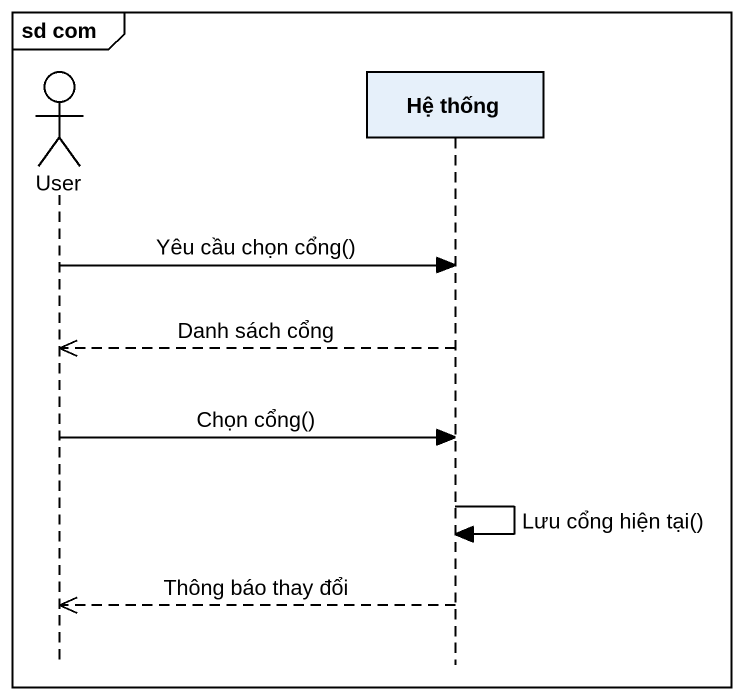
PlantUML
@startuml
mainframe sd com
hide footbox
actor User
participant "Hệ thống" as Hệ_thống

User -> Hệ_thống : Yêu cầu chọn cổng()
Hệ_thống -->> User : Danh sách cổng
User -> Hệ_thống : Chọn cổng()
Hệ_thống -> Hệ_thống : Lưu cổng hiện tại()
Hệ_thống -->> User : Thông báo thay đổi
@enduml
